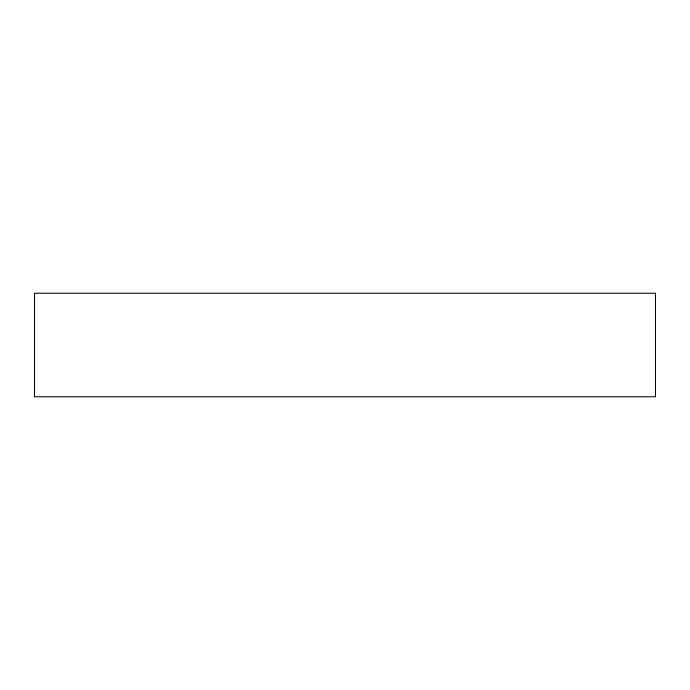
<?xml version="1.0" encoding="UTF-8"?>
<svg xmlns="http://www.w3.org/2000/svg" width="690" height="690" viewBox="0 0 690 690"><rect width="100%" height="100%" fill="white"/><g stroke="black" fill="none" stroke-linecap="round" stroke-linejoin="round"><path stroke-width="1.03" d="M655.5 293.25L34.5 293.25L34.5 396.75L655.5 396.75L655.5 293.25"/></g></svg>
